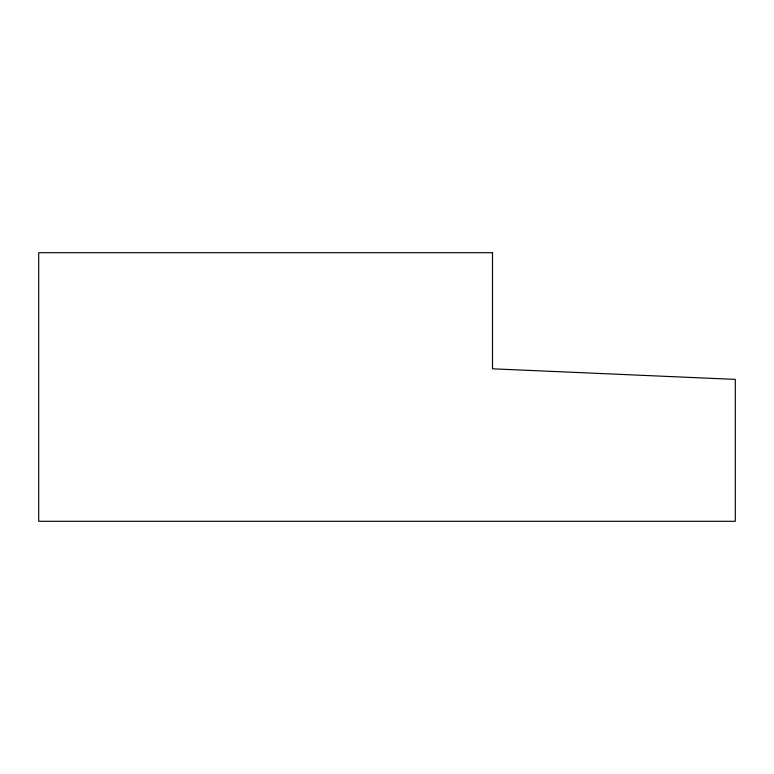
<?xml version="1.0" encoding="UTF-8"?>
<svg xmlns="http://www.w3.org/2000/svg" width="774" height="774" viewBox="0 0 774 774"><rect width="100%" height="100%" fill="white"/><g stroke="black" fill="none" stroke-linecap="round" stroke-linejoin="round"><path stroke-width="1.16" d="M492.506 252.701L38.7 252.701L38.7 521.299L735.3 521.299L735.3 379.395L492.506 368.801L492.506 252.701"/></g></svg>
